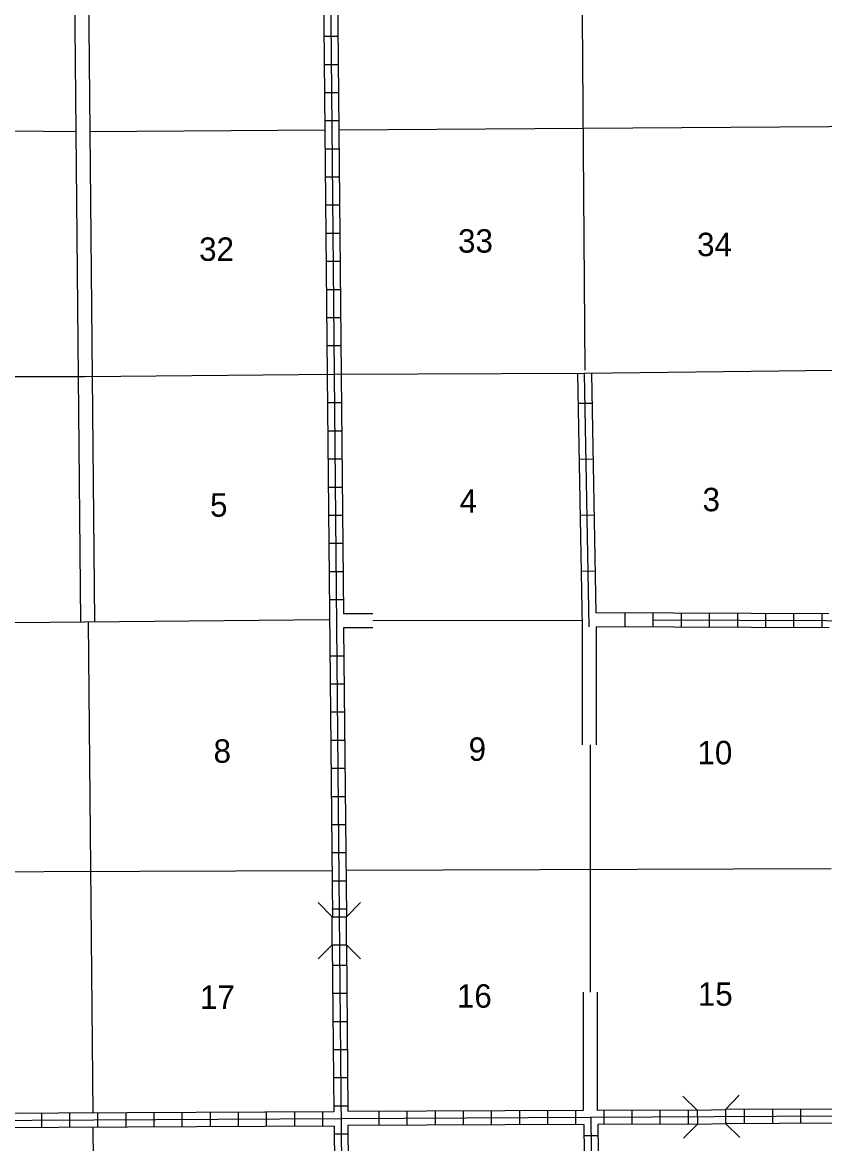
# Model space of a CAD drawing. Extents: x 1640392 to 2166518, y 15983809 to 16412887.
# Drawn here: x 1754534 to 1771650, y 16071194 to 16095114 of the extents above; entities that cross this region are included whole.
import ezdxf

# ---------------------------------------------------------------- set-up
doc = ezdxf.new("R2010")
doc.units = 0
for name, color, linetype in [('L10', 7, 'Continuous'), ('L11', 7, 'Continuous'), ('L13', 7, 'Continuous'), ('L14', 7, 'Continuous'), ('L18', 7, 'Continuous'), ('L4', 7, 'Continuous'), ('L8', 7, 'Continuous'), ('L9', 7, 'Continuous')]:
    doc.layers.add(name, color=color, linetype=linetype)

msp = doc.modelspace()

# ---------------------------------------------------------------- linework, layer by layer
at = {"layer": 'L10'}
for points in [[(1755622, 16097994), (1755672, 16092785)], [(1755922, 16098002), (1755972, 16092785)], [(1766476, 16082217), (1766476, 16079699)], [(1766776, 16082216), (1766776, 16079699)]]:
    msp.add_lwpolyline(points, dxfattribs=at)
at = {"layer": 'L11'}
for points in [[(1755672, 16092785), (1755722, 16087552)], [(1755972, 16092785), (1756022, 16087552)], [(1755722, 16087552), (1755772, 16082334)], [(1756022, 16087552), (1756071, 16082334)], [(1762009, 16082495), (1761388, 16082494)], [(1762010, 16082195), (1761388, 16082194)], [(1766496, 16074422), (1766496, 16071899)], [(1766796, 16074422), (1766796, 16071901)]]:
    msp.add_lwpolyline(points, dxfattribs=at)
at = {"layer": 'L13'}
for points in [[(1766455, 16098052), (1766538, 16087694)], [(1750855, 16092834), (1755672, 16092785)], [(1755972, 16092785), (1760988, 16092819)], [(1761288, 16092819), (1772785, 16092901)], [(1751380, 16082281), (1761072, 16082377)], [(1755938, 16082326), (1756038, 16071843)], [(1766474, 16082356), (1762009, 16082345)], [(1766646, 16079699), (1766646, 16074422)], [(1750888, 16076985), (1761137, 16077019)], [(1761437, 16077027), (1771788, 16077060)], [(1756038, 16071543), (1756088, 16066568)]]:
    msp.add_lwpolyline(points, dxfattribs=at)
at = {"layer": 'L18'}
for p, q in [((1761146, 16076035), (1760846, 16076335)), ((1761446, 16076035), (1761746, 16076335)), ((1761146, 16076035), (1761446, 16076035)), ((1761146, 16075435), (1761146, 16076035)), ((1761446, 16075435), (1761446, 16076035)), ((1761146, 16075435), (1760846, 16075135)), ((1761146, 16075435), (1761446, 16075435)), ((1761446, 16075435), (1761746, 16075135)), ((1768933, 16071910), (1768629, 16072206)), ((1769533, 16071919), (1769829, 16072224)), ((1768933, 16071910), (1769533, 16071919)), ((1768933, 16071910), (1768938, 16071610)), ((1769533, 16071919), (1769538, 16071619)), ((1768938, 16071610), (1768642, 16071306)), ((1768938, 16071610), (1769538, 16071619)), ((1769538, 16071619), (1769842, 16071324))]:
    msp.add_line(p, q, dxfattribs=at)
at = {"layer": 'L4'}
msp.add_lwpolyline([(1782454, 16087735), (1777154, 16087719), (1771855, 16087685), (1766530, 16087627), (1761188, 16087602), (1755872, 16087552), (1753872, 16087552)], dxfattribs=at)
at = {"layer": 'L8'}
for p, q in [((1760972, 16094819), (1761271, 16094819)), ((1760972, 16094219), (1761271, 16094219)), ((1760980, 16093619), (1761280, 16093619)), ((1760988, 16093019), (1761288, 16093019)), ((1760996, 16092419), (1761296, 16092419)), ((1760996, 16091819), (1761296, 16091819)), ((1761005, 16091219), (1761305, 16091219)), ((1761013, 16090619), (1761313, 16090619)), ((1761013, 16090019), (1761313, 16090019)), ((1761022, 16089419), (1761321, 16089419)), ((1761030, 16088819), (1761330, 16088819)), ((1761030, 16088219), (1761330, 16088219)), ((1761046, 16087002), (1761346, 16087002)), ((1761046, 16086402), (1761346, 16086402)), ((1761055, 16085802), (1761355, 16085802)), ((1761063, 16085202), (1761363, 16085202)), ((1761063, 16084602), (1761363, 16084602)), ((1761072, 16084002), (1761371, 16084002)), ((1761080, 16083402), (1761380, 16083402)), ((1761080, 16082802), (1761380, 16082802)), ((1767396, 16082210), (1767396, 16082510)), ((1767996, 16082210), (1767996, 16082510)), ((1768596, 16082210), (1768596, 16082510)), ((1769196, 16082202), (1769196, 16082502)), ((1769796, 16082202), (1769796, 16082502)), ((1770396, 16082202), (1770396, 16082502)), ((1770996, 16082202), (1770996, 16082502)), ((1771596, 16082194), (1771596, 16082494)), ((1761096, 16081602), (1761396, 16081602)), ((1761096, 16081002), (1761396, 16081002)), ((1761105, 16080402), (1761405, 16080402)), ((1761113, 16079802), (1761413, 16079802)), ((1761113, 16079202), (1761413, 16079202)), ((1761122, 16078602), (1761421, 16078602)), ((1761122, 16078002), (1761421, 16078002)), ((1761130, 16077402), (1761430, 16077402)), ((1761138, 16076802), (1761438, 16076802)), ((1761138, 16076202), (1761438, 16076202)), ((1761155, 16075002), (1761455, 16075002)), ((1761155, 16074402), (1761455, 16074402)), ((1761163, 16073802), (1761463, 16073802)), ((1761172, 16073202), (1761471, 16073202)), ((1761172, 16072602), (1761471, 16072602)), ((1761180, 16072002), (1761480, 16072002)), ((1754938, 16071843), (1754938, 16071543)), ((1755538, 16071843), (1755538, 16071543)), ((1756138, 16071843), (1756138, 16071543)), ((1756738, 16071852), (1756738, 16071552)), ((1757338, 16071852), (1757338, 16071552)), ((1757938, 16071860), (1757938, 16071560)), ((1758538, 16071860), (1758538, 16071560)), ((1759138, 16071860), (1759138, 16071560)), ((1759738, 16071868), (1759738, 16071568)), ((1760338, 16071868), (1760338, 16071568)), ((1760938, 16071868), (1760938, 16071568)), ((1762138, 16071877), (1762138, 16071577)), ((1762738, 16071885), (1762738, 16071585)), ((1763338, 16071885), (1763338, 16071585)), ((1763938, 16071885), (1763938, 16071585)), ((1764538, 16071893), (1764538, 16071593)), ((1765138, 16071893), (1765138, 16071593)), ((1765738, 16071893), (1765738, 16071593)), ((1766338, 16071902), (1766338, 16071602)), ((1766938, 16071902), (1766938, 16071602)), ((1767538, 16071910), (1767538, 16071610)), ((1768138, 16071910), (1768138, 16071610)), ((1768738, 16071910), (1768738, 16071610)), ((1769938, 16071918), (1769938, 16071618)), ((1770538, 16071918), (1770538, 16071618)), ((1771138, 16071927), (1771138, 16071627)), ((1761188, 16071402), (1761488, 16071402)), ((1766821, 16071360), (1766521, 16071360))]:
    msp.add_line(p, q, dxfattribs=at)
for points in [[(1760938, 16114019), (1761188, 16087602)], [(1761238, 16098035), (1761338, 16087602)], [(1760938, 16098027), (1761038, 16087602)], [(1761038, 16087602), (1761147, 16076035)], [(1761188, 16087602), (1761446, 16059227)], [(1761338, 16087602), (1761388, 16082494)], [(1771738, 16082494), (1766771, 16082516)], [(1777196, 16082327), (1767996, 16082360)], [(1761388, 16082194), (1761447, 16076035)], [(1771746, 16082194), (1766776, 16082216)], [(1761146, 16075435), (1761180, 16071868)], [(1761446, 16075435), (1761480, 16071877)], [(1782538, 16071835), (1750755, 16071668)], [(1761180, 16071868), (1750888, 16071818)], [(1766496, 16071899), (1761480, 16071877)], [(1766663, 16071752), (1766780, 16061160)], [(1768933, 16071910), (1766796, 16071901)], [(1771830, 16071927), (1769533, 16071918)], [(1761188, 16071568), (1750888, 16071518)], [(1761188, 16071568), (1761230, 16066585)], [(1766513, 16071602), (1761480, 16071577)], [(1761480, 16071577), (1761521, 16066593)], [(1766513, 16071602), (1766571, 16066618)], [(1768938, 16071610), (1766813, 16071602)], [(1766813, 16071602), (1766930, 16061327)], [(1771830, 16071627), (1769538, 16071618)]]:
    msp.add_lwpolyline(points, dxfattribs=at)
at = {"layer": 'L9'}
for p, q in [((1766392, 16086989), (1766690, 16086994)), ((1766413, 16085796), (1766712, 16085801)), ((1766435, 16084603), (1766733, 16084608)), ((1766456, 16083410), (1766754, 16083415))]:
    msp.add_line(p, q, dxfattribs=at)
for points in [[(1766380, 16087627), (1766476, 16082217)], [(1766626, 16082220), (1766530, 16087630)], [(1766680, 16087627), (1766771, 16082516)]]:
    msp.add_lwpolyline(points, dxfattribs=at)

# ---------------------------------------------------------------- texts
at = {"layer": 'L14'}
for s, p in [('33', (1763830, 16090202)), ('34', (1768930, 16090127)), ('32', (1758305, 16090027)), ('4', (1763863, 16084652)), ('3', (1769046, 16084685)), ('5', (1758538, 16084569)), ('9', (1764055, 16079360)), ('8', (1758613, 16079319)), ('10', (1768938, 16079285)), ('16', (1763805, 16074093)), ('15', (1768946, 16074135)), ('17', (1758322, 16074068))]:
    msp.add_text(s, height=500, rotation=360, dxfattribs=at).set_placement(p)

doc.saveas('drawing.dxf')
